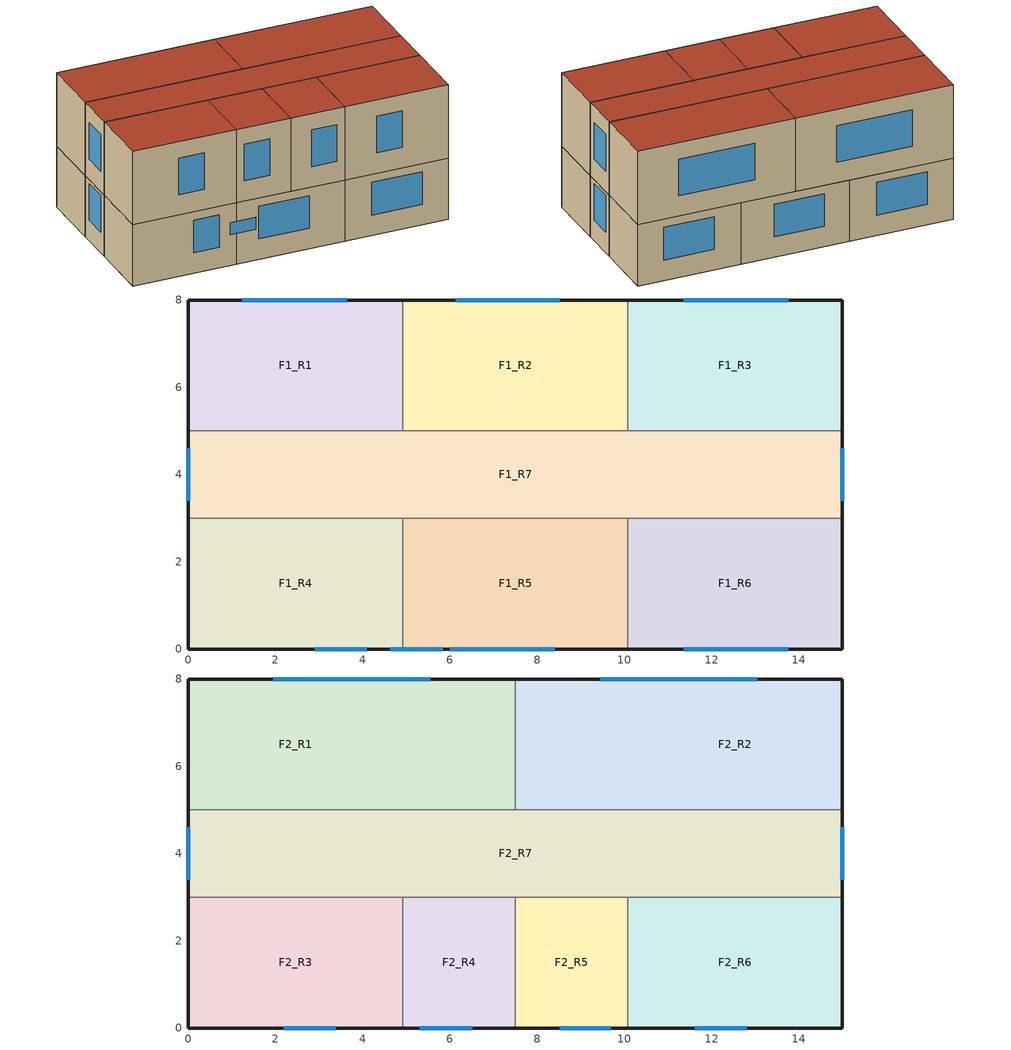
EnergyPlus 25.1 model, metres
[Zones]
F1_R1
 floor ground (Default_GroundFloor): 0,5 0,8 4.92,8 4.92,5 z0
 wall outside (Default_Ext_Wall): 4.92,8 0,8 0,5 z0:3
 wall inside (Default_Int_Wall): 0,5 4.92,5 z0:3
 wall to F1_R2 (Default_Int_Wall): 4.92,5 4.92,8 z0:3
 window (Default_Window): 3.64,8 1.24,8 z1:2.6
 ceiling inside (Cons_InterFloor): 0,8 0,5 4.92,5 4.92,8 z3
F1_R2
 floor ground (Default_GroundFloor): 4.92,5 4.92,8 10.07,8 10.07,5 z0
 wall outside (Default_Ext_Wall): 10.07,8 4.92,8 z0:3
 wall inside (Default_Int_Wall): 4.92,5 10.07,5 z0:3
 wall to F1_R3 (Default_Int_Wall): 10.07,5 10.07,8 z0:3
 window (Default_Window): 8.52,8 6.14,8 z1:2.6
F1_R3
 floor ground (Default_GroundFloor): 10.07,5 10.07,8 15,8 15,5 z0
 wall outside (Default_Ext_Wall): 15,5 15,8 10.07,8 z0:3
 wall inside (Default_Int_Wall): 10.07,5 15,5 z0:3
 window (Default_Window): 13.76,8 11.36,8 z1:2.6
F1_R4
 floor ground (Default_GroundFloor): 0,0 0,3 4.92,3 4.92,0 z0
 wall outside (Default_Ext_Wall): 0,3 0,0 4.92,0 z0:3
 wall to F1_R5 (Default_Int_Wall): 4.92,0 4.92,3 z0:3
 wall inside (Default_Int_Wall): 4.92,3 0,3 z0:3
 window (Default_Window): 2.9,0 4.1,0 z1:2.6; 4.64,0 5.84,0 z1.5:2.1
F1_R5
 floor ground (Default_GroundFloor): 4.92,0 4.92,3 10.07,3 10.07,0 z0
 wall outside (Default_Ext_Wall): 4.92,0 10.07,0 z0:3
 wall to F1_R6 (Default_Int_Wall): 10.07,0 10.07,3 z0:3
 wall inside (Default_Int_Wall): 10.07,3 4.92,3 z0:3
 window (Default_Window): 6,0 8.4,0 z1:2.6
F1_R6
 floor ground (Default_GroundFloor): 10.07,0 10.07,3 15,3 15,0 z0
 wall outside (Default_Ext_Wall): 10.07,0 15,0 15,3 z0:3
 wall inside (Default_Int_Wall): 15,3 10.07,3 z0:3
 window (Default_Window): 11.36,0 13.76,0 z1:2.6
F1_R7
 floor ground (Default_GroundFloor): 0,3 0,5 15,5 15,3 z0
 wall outside (Default_Ext_Wall): 15,3 15,5 / 0,5 0,3 z0:3
 window (Default_Window): 15,3.4 15,4.6 / 0,4.6 0,3.4 z1:2.8
F2_R1
 floor to F1_R1 (Cons_InterFloor): 0,5 0,8 4.92,8 4.92,5 z3
 floor to F1_R2 (Cons_InterFloor): 4.92,5 4.92,8 7.5,8 7.5,5 z3
 wall outside (Default_Ext_Wall): 7.5,8 0,8 0,5 z3:6.6
 wall inside (Default_Int_Wall): 0,5 7.5,5 z3:6.6
 wall to F2_R2 (Default_Int_Wall): 7.5,5 7.5,8 z3:6.6
 window (Default_Window): 5.55,8 1.95,8 z4:5.8
 roof outside (Default_Roof): 0,8 0,5 7.5,5 7.5,8 z6.6
F2_R2
 floor to F1_R2 (Cons_InterFloor): 7.5,5 7.5,8 10.07,8 10.07,5 z3
 floor to F1_R3 (Cons_InterFloor): 10.07,5 10.07,8 15,8 15,5 z3
 wall outside (Default_Ext_Wall): 15,5 15,8 7.5,8 z3:6.6
 wall inside (Default_Int_Wall): 7.5,5 15,5 z3:6.6
 window (Default_Window): 13.05,8 9.45,8 z4:5.8
 roof outside (Default_Roof): 7.5,8 7.5,5 15,5 15,8 z6.6
F2_R3
 floor to F1_R4 (Cons_InterFloor): 0,0 0,3 4.92,3 4.92,0 z3
 wall outside (Default_Ext_Wall): 0,3 0,0 4.92,0 z3:6.6
 wall to F2_R4 (Default_Int_Wall): 4.92,0 4.92,3 z3:6.6
 wall inside (Default_Int_Wall): 4.92,3 0,3 z3:6.6
 window (Default_Window): 2.19,0 3.39,0 z4:5.8
 roof outside (Default_Roof): 0,3 0,0 4.92,0 4.92,3 z6.6
F2_R4
 floor to F1_R5 (Cons_InterFloor): 4.92,0 4.92,3 7.5,3 7.5,0 z3
 wall outside (Default_Ext_Wall): 4.92,0 7.5,0 z3:6.6
 wall to F2_R5 (Default_Int_Wall): 7.5,0 7.5,3 z3:6.6
 wall inside (Default_Int_Wall): 7.5,3 4.92,3 z3:6.6
 window (Default_Window): 5.31,0 6.51,0 z4:5.8
 roof outside (Default_Roof): 4.92,3 4.92,0 7.5,0 7.5,3 z6.6
F2_R5
 floor to F1_R5 (Cons_InterFloor): 7.5,0 7.5,3 10.07,3 10.07,0 z3
 wall outside (Default_Ext_Wall): 7.5,0 10.07,0 z3:6.6
 wall to F2_R6 (Default_Int_Wall): 10.07,0 10.07,3 z3:6.6
 wall inside (Default_Int_Wall): 10.07,3 7.5,3 z3:6.6
 window (Default_Window): 8.52,0 9.69,0 z4:5.8
 roof outside (Default_Roof): 7.5,3 7.5,0 10.07,0 10.07,3 z6.6
F2_R6
 floor to F1_R6 (Cons_InterFloor): 10.07,0 10.07,3 15,3 15,0 z3
 wall outside (Default_Ext_Wall): 10.07,0 15,0 15,3 z3:6.6
 wall inside (Default_Int_Wall): 15,3 10.07,3 z3:6.6
 window (Default_Window): 11.61,0 12.81,0 z4:5.8
 roof outside (Default_Roof): 10.07,3 10.07,0 15,0 15,3 z6.6
F2_R7
 floor to F1_R7 (Cons_InterFloor): 0,3 0,5 15,5 15,3 z3
 wall outside (Default_Ext_Wall): 15,3 15,5 / 0,5 0,3 z3:6.6
 window (Default_Window): 15,3.4 15,4.6 / 0,4.6 0,3.4 z4:5.8
 roof outside (Default_Roof): 0,5 0,3 15,3 15,5 z6.6
[BUILDING]
smalloffice_21: North Axis=0; Terrain=Suburbs; Loads Convergence Tolerance Value=0.04; Temperature Convergence Tolerance Value=0.4; Solar Distribution=FullExterior; Maximum Number of Warmup Days=25; Minimum Number of Warmup Days=1
[SITE:LOCATION]
Shenzhen_CN: Latitude=22.54; Longitude=114.06; Time Zone=8; Elevation=10
[MATERIAL] Thermal Absorptance=0.9; Solar Absorptance=0.7; Visible Absorptance=0.7
Name | Roughness | Thickness | Conductivity | Density | Specific Heat
Mat_ExtWall_Stucco | MediumRough | 0.025 | 0.72 | 1856 | 840
Mat_ExtWall_Insulation | MediumRough | 0.05 | 0.04 | 100 | 1000
Mat_ExtWall_Gypsum; Mat_IntWall_Gypsum | Smooth | 0.013 | 0.16 | 800 | 1090
Mat_Floor_Concrete | Rough | 0.2 | 1.8 | 2400 | 1000
Mat_Roof_Insulation | MediumRough | 0.1 | 0.04 | 100 | 1000
Mat_Roof_Membrane | Smooth | 0.01 | 0.16 | 1120 | 1460
[WINDOWMATERIAL:SIMPLEGLAZINGSYSTEM]
Glz_Simple_Clear: UFactor=3; Solar Heat Gain Coefficient=0.7; Visible Transmittance=0.8
[CONSTRUCTION]
Default_Ext_Wall: Mat_ExtWall_Stucco, Mat_ExtWall_Insulation, Mat_ExtWall_Gypsum
Default_Int_Wall: Mat_IntWall_Gypsum, Mat_IntWall_Gypsum
Default_Window: Glz_Simple_Clear
Default_GroundFloor: Mat_Floor_Concrete
Default_Roof: Mat_Roof_Membrane, Mat_Roof_Insulation, Mat_Floor_Concrete
Cons_InterFloor: Mat_Floor_Concrete, Mat_IntWall_Gypsum
[ZONE] Type=1; Multiplier=1; Ceiling Height=autocalculate; Volume=autocalculate; Floor Area=autocalculate; Zone Inside Convection Algorithm=TARP; Zone Outside Convection Algorithm=DOE-2; Part of Total Floor Area=Yes
F1_R1; F1_R2; F1_R3; F1_R4; F1_R5; F1_R6; F1_R7; F2_R1; F2_R2; F2_R3; F2_R4; F2_R5; F2_R6; F2_R7
[PEOPLE] Number of People Schedule=Office_Occupancy; Number of People=0; Fraction Radiant=0.3; Sensible Heat Fraction=Autocalculate; Activity Level Schedule=Office_Activity; Carbon Dioxide Generation Rate=3.82e-08; Enable ASHRAE 55 Comfort Warnings=No; Mean Radiant Temperature Calculation Type=EnclosureAveraged; Clothing Insulation Calculation Method=ClothingInsulationSchedule; Cold Stress Temperature Threshold=15.56; Heat Stress Temperature Threshold=30
Name | Zone or ZoneList or Space or SpaceList | Number of People Calculation Method | People per Floor Area | Floor Area per Person
F1_R1_People | F1_R1 | Area/Person | 0 | 10
F1_R2_People | F1_R2 | Area/Person | 0 | 10
F1_R3_People | F1_R3 | Area/Person | 0 | 10
F1_R4_People | F1_R4 | Area/Person | 0 | 10
F1_R5_People | F1_R5 | Area/Person | 0 | 10
F1_R6_People | F1_R6 | Area/Person | 0 | 10
F1_R7_People | F1_R7 | People/Area | 0.05 | 0
F2_R1_People | F2_R1 | Area/Person | 0 | 10
F2_R2_People | F2_R2 | Area/Person | 0 | 10
F2_R3_People | F2_R3 | Area/Person | 0 | 10
F2_R4_People | F2_R4 | Area/Person | 0 | 10
F2_R5_People | F2_R5 | Area/Person | 0 | 10
F2_R6_People | F2_R6 | Area/Person | 0 | 10
F2_R7_People | F2_R7 | People/Area | 0.05 | 0
[LIGHTS] Schedule=Office_Lighting; Design Level Calculation Method=Watts/Area; Lighting Level=0; Watts per Person=0; Return Air Fraction=0; Fraction Radiant=0.7; Fraction Visible=0.18; Fraction Replaceable=1; EndUse Subcategory=General; Return Air Fraction Calculated from Plenum Temperature=No; Return Air Fraction Function of Plenum Temperature Coefficient 1=0; Return Air Fraction Function of Plenum Temperature Coefficient 2=0
Name | Zone or ZoneList or Space or SpaceList | Watts per Floor Area
F1_R1_Lights | F1_R1 | 10
F1_R2_Lights | F1_R2 | 10
F1_R3_Lights | F1_R3 | 10
F1_R4_Lights | F1_R4 | 10
F1_R5_Lights | F1_R5 | 10
F1_R6_Lights | F1_R6 | 10
F1_R7_Lights | F1_R7 | 5
F2_R1_Lights | F2_R1 | 10
F2_R2_Lights | F2_R2 | 10
F2_R3_Lights | F2_R3 | 10
F2_R4_Lights | F2_R4 | 10
F2_R5_Lights | F2_R5 | 10
F2_R6_Lights | F2_R6 | 10
F2_R7_Lights | F2_R7 | 5
[HVACTEMPLATE:THERMOSTAT]
Office_Thermostat: Heating Setpoint Schedule=Office_Heating_Setpoint; Cooling Setpoint Schedule=Office_Cooling_Setpoint
[HVACTEMPLATE:ZONE:IDEALLOADSAIRSYSTEM] Template Thermostat=Office_Thermostat; System Availability Schedule=Office_HVAC_Availability; Maximum Heating Supply Air Temperature=50; Minimum Cooling Supply Air Temperature=13; Maximum Heating Supply Air Humidity Ratio=0.0156; Minimum Cooling Supply Air Humidity Ratio=0.0077; Heating Limit=NoLimit; Cooling Limit=NoLimit; Dehumidification Control Type=ConstantSensibleHeatRatio; Cooling Sensible Heat Ratio=0.7; Dehumidification Setpoint=60; Humidification Control Type=None; Humidification Setpoint=30; Outdoor Air Method=None; Outdoor Air Flow Rate per Person=0.00944; Outdoor Air Flow Rate per Zone Floor Area=0; Outdoor Air Flow Rate per Zone=0; Demand Controlled Ventilation Type=None; Outdoor Air Economizer Type=NoEconomizer; Heat Recovery Type=None; Sensible Heat Recovery Effectiveness=0.7; Latent Heat Recovery Effectiveness=0.65
F1_R1; F1_R2; F1_R3; F1_R4; F1_R5; F1_R6; F1_R7; F2_R1; F2_R2; F2_R3; F2_R4; F2_R5; F2_R6; F2_R7
[SCHEDULE:COMPACT]
Office_Occupancy; Office_Lighting; Office_HVAC_Availability: Through: 12/31, For: Weekdays, Until: 09:00, 0, Until: 18:00, 1, Until: 24:00, 0, For: Weekends, Until: 24:00, 0
Office_Heating_Setpoint: Through: 12/31, For: Weekdays, Until: 09:00, 15, Until: 18:00, 20, Until: 24:00, 15, For: Weekends, Until: 24:00, 15
Office_Cooling_Setpoint: Through: 12/31, For: Weekdays, Until: 09:00, 30, Until: 18:00, 24, Until: 24:00, 30, For: Weekends, Until: 24:00, 30
Office_Activity: Through: 12/31, For: Weekdays, Until: 09:00, 0, Until: 18:00, 120, Until: 24:00, 0, For: Weekends, Until: 24:00, 0
